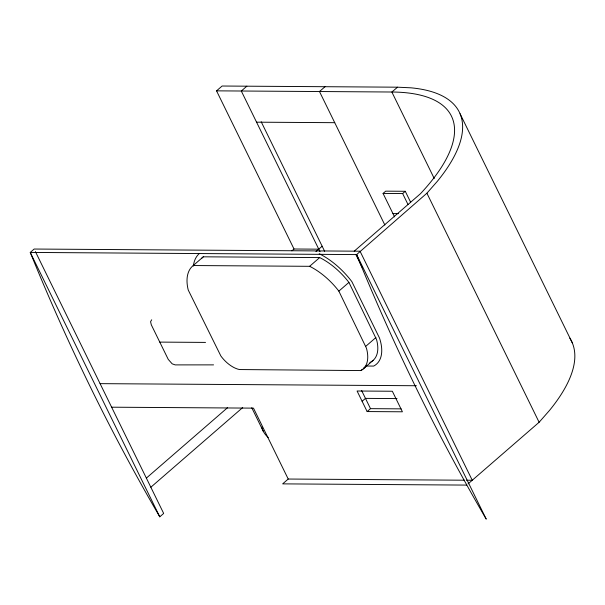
<?xml version="1.0" encoding="UTF-8"?>
<svg xmlns="http://www.w3.org/2000/svg" width="605" height="605" viewBox="0 0 605 605"><rect width="100%" height="100%" fill="white"/><g stroke="black" fill="none" stroke-linecap="round" stroke-linejoin="round"><path stroke-width="0.91" d="M35.392 251.582L163.675 513.433L159.773 516.814L30.25 252.429L356.625 254.592L426.903 193.207L437.294 181.364A232.267 84.375 -26.1 0 0 410.977 87.823L397.561 87.188L222.111 86.023L216.537 90.848L294.015 249.003L318.774 249.169M468.073 483.879L539.115 422.267L549.506 410.417A232.267 84.375 -26.1 0 0 569.827 338.172M151.696 319.788L150.569 321.701L151.303 324.809L168.25 359.4L172.175 363.832L175.2 364.898L213.565 364.875M246.863 86.182L241.297 91.015L320.015 251.703M325.044 86.704L319.478 91.529L384.871 225.022M193.245 265.542L309.616 266.313L310.947 266.979A53.369 29.297 49.1 0 1 337.605 289.538L338.853 291.134L366.448 348.193A39.272 21.561 49.1 0 1 361.903 369.988L360.913 370.57L239.482 369.549A23.179 12.728 49.1 0 1 220.863 355.99L188.246 290.045L187.845 288.343A47.795 26.242 49.1 0 1 192.466 266.185L203.31 256.815L319.682 257.586L321.013 258.252A53.369 29.297 49.1 0 1 347.671 280.803L348.919 282.406L376.514 339.458A39.272 21.561 49.1 0 1 371.977 361.253M291.882 250.856L294.015 249.003M315.939 251.627L322.162 246.227M394.536 216.847L383.071 193.434L385.703 191.157L405.267 191.286L410.674 202.32M309.616 266.313L319.682 257.586M383.071 193.434L402.643 193.562L405.267 191.286M354.227 251.166L420.467 193.713A223.442 81.168 -26.1 0 0 391.858 92.013L397.561 87.188M338.853 291.134L348.919 282.406M146.365 478.101L227.525 407.702M150.842 487.237L242.681 407.573M365.851 346.249L375.917 337.522M360.913 370.57L362.259 369.405M363.597 368.241L366.282 365.912M369.64 363L370.978 361.835M363.113 369.042L373.187 360.315M362.115 401.289L365.465 398.377L397.024 398.589M464.557 480.211L288.222 479.039L282.656 483.871L466.682 485.089M367.144 411.566L402.408 411.793L392.342 391.246L357.079 391.011L367.144 411.566L370.502 408.655L401.13 408.859M203.31 256.815L202.531 257.45A47.795 26.242 49.1 0 0 201.45 258.554M216.537 90.848L391.858 92.013L434.254 178.543M256.558 122.172L334.739 122.686M392.947 213.595L398.536 213.633M159.773 342.105L205.534 342.407M366.093 366.025L373.64 366.078A44.339 24.336 49.1 0 0 379.494 338.029L351.876 281.665A58.435 32.08 49.1 0 0 319.213 253.737M100.09 383.646L416.391 385.74M111.63 407.195L253.487 408.133L288.222 479.039M466.447 480.219L472.248 480.264L360.035 251.204L34.152 249.041L30.25 252.429A1934.321 1456.152 -89.6 0 0 159.773 516.814M460.057 113.74L572.269 342.793M426.903 193.207L539.115 422.267M402.643 193.562L407.989 204.482M355.891 254.554L362.108 267.251M261.194 121.771L324.643 251.294M361.593 390.475L370.502 408.655M251.771 407.755L263.349 431.395M193.35 266.109A52.862 29.017 49.1 0 1 199.181 253.654M268.257 437.46A138.492 50.306 -26.1 0 1 261.768 427.062M486.148 518.977L356.625 254.592A1934.321 1456.152 -89.6 0 0 486.148 518.977"/></g></svg>
